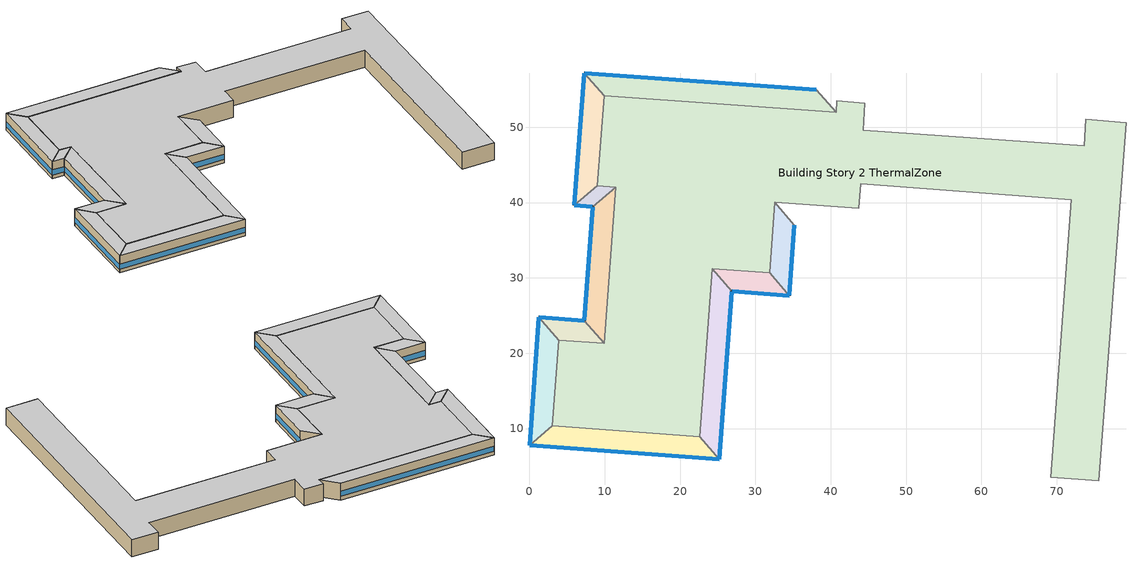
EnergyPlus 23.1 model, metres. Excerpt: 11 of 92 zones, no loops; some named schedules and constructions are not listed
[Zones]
Building Story 2 ThermalZone
 floor adiabatic (Typical Interior Floor): 40.75,51.97 40.81,53.51 44.53,53.15 44.29,49.58 73.63,47.51 73.87,51.05 79.19,50.6 75.6,3.03 69.18,3.5 71.95,40.37 43.95,42.46 43.69,39.23 32.55,40 31.88,30.68 24.27,31.24 22.6,8.92 3.03,10.38 3.87,21.74 9.9,21.3 11.42,42.01 9,42.23 9.9,54.17 z3.6
 wall adiabatic (Typical Interior Wall): 40.81,53.51 40.75,51.97 9.9,54.17 9,42.23 11.42,42.01 9.9,21.3 3.87,21.74 3.03,10.38 22.6,8.92 24.27,31.24 31.88,30.68 32.55,40 43.69,39.23 43.95,42.46 71.95,40.37 69.18,3.5 75.6,3.03 79.19,50.6 73.87,51.05 73.63,47.51 44.29,49.58 44.53,53.15 40.81,53.51 z3.6:7.2
 ceiling adiabatic (Typical Interior Ceiling): 9.9,54.17 9,42.23 11.42,42.01 9.9,21.3 3.87,21.74 3.03,10.38 22.6,8.92 24.27,31.24 31.88,30.68 32.55,40 43.69,39.23 43.95,42.46 71.95,40.37 69.18,3.5 75.6,3.03 79.19,50.6 73.87,51.05 73.63,47.51 44.29,49.58 44.53,53.15 40.81,53.51 40.75,51.97 z7.2
Building Story 2 ThermalZone 13
 floor adiabatic (Typical Interior Ceiling): 35.17,36.98 34.5,27.65 31.88,30.68 32.55,40 z3.6
 wall outside (Typical Insulated Steel Framed Exterior Wall R-20.41): 34.5,27.65 35.17,36.98 z3.6:7.2
 wall adiabatic (Typical Interior Wall): 35.17,36.98 32.55,40 31.88,30.68 34.5,27.65 z3.6:7.2
 window (U 0.48 SHGC 0.40 Dbl Ref-D Clr 6mm/13mm): 34.5,27.68 35.17,36.96 z4.36:5.45
 ceiling adiabatic (Typical Interior Ceiling): 32.55,40 31.88,30.68 34.5,27.65 35.17,36.98 z7.2
Building Story 2 ThermalZone 14
 floor adiabatic (Typical Interior Ceiling): 34.5,27.65 26.88,28.21 24.27,31.24 31.88,30.68 z3.6
 wall outside (Typical Insulated Steel Framed Exterior Wall R-20.41): 26.88,28.21 34.5,27.65 z3.6:7.2
 wall adiabatic (Typical Interior Wall): 34.5,27.65 31.88,30.68 24.27,31.24 26.88,28.21 z3.6:7.2
 window (U 0.48 SHGC 0.40 Dbl Ref-D Clr 6mm/13mm): 26.91,28.21 34.47,27.66 z4.36:5.45
 ceiling adiabatic (Typical Interior Ceiling): 31.88,30.68 24.27,31.24 26.88,28.21 34.5,27.65 z7.2
Building Story 2 ThermalZone 15
 floor adiabatic (Typical Interior Ceiling): 26.88,28.21 25.21,5.89 22.6,8.92 24.27,31.24 z3.6
 wall outside (Typical Insulated Steel Framed Exterior Wall R-20.41): 25.21,5.89 26.88,28.21 z3.6:7.2
 wall adiabatic (Typical Interior Wall): 26.88,28.21 24.27,31.24 22.6,8.92 25.21,5.89 z3.6:7.2
 window (U 0.48 SHGC 0.40 Dbl Ref-D Clr 6mm/13mm): 25.21,5.91 26.88,28.18 z4.36:5.44
 ceiling adiabatic (Typical Interior Ceiling): 24.27,31.24 22.6,8.92 25.21,5.89 26.88,28.21 z7.2
Building Story 2 ThermalZone 16
 floor adiabatic (Typical Interior Ceiling): 25.21,5.89 0,7.77 3.03,10.38 22.6,8.92 z3.6
 wall outside (Typical Insulated Steel Framed Exterior Wall R-20.41): 0,7.77 25.21,5.89 z3.6:7.2
 wall adiabatic (Typical Interior Wall): 25.21,5.89 22.6,8.92 3.03,10.38 0,7.77 z3.6:7.2
 window (U 0.48 SHGC 0.40 Dbl Ref-D Clr 6mm/13mm): 0.03,7.77 25.18,5.89 z4.36:5.44
 ceiling adiabatic (Typical Interior Ceiling): 22.6,8.92 3.03,10.38 0,7.77 25.21,5.89 z7.2
Building Story 2 ThermalZone 17
 floor adiabatic (Typical Interior Ceiling): 0,7.77 1.26,24.77 3.87,21.74 3.03,10.38 z3.6
 wall outside (Typical Insulated Steel Framed Exterior Wall R-20.41): 1.26,24.77 0,7.77 z3.6:7.2
 wall adiabatic (Typical Interior Wall): 0,7.77 3.03,10.38 3.87,21.74 1.26,24.77 z3.6:7.2
 window (U 0.48 SHGC 0.40 Dbl Ref-D Clr 6mm/13mm): 1.25,24.74 0,7.8 z4.36:5.45
 ceiling adiabatic (Typical Interior Ceiling): 3.03,10.38 3.87,21.74 1.26,24.77 0,7.77 z7.2
Building Story 2 ThermalZone 18
 floor adiabatic (Typical Interior Ceiling): 1.26,24.77 7.29,24.32 9.9,21.3 3.87,21.74 z3.6
 wall outside (Typical Insulated Steel Framed Exterior Wall R-20.41): 7.29,24.32 1.26,24.77 z3.6:7.2
 wall adiabatic (Typical Interior Wall): 1.26,24.77 3.87,21.74 9.9,21.3 7.29,24.32 z3.6:7.2
 window (U 0.48 SHGC 0.40 Dbl Ref-D Clr 6mm/13mm): 7.26,24.32 1.28,24.76 z4.36:5.45
 ceiling adiabatic (Typical Interior Ceiling): 3.87,21.74 9.9,21.3 7.29,24.32 1.26,24.77 z7.2
Building Story 2 ThermalZone 19
 floor adiabatic (Typical Interior Ceiling): 7.29,24.32 8.37,39.43 11.42,42.01 9.9,21.3 z3.6
 wall outside (Typical Insulated Steel Framed Exterior Wall R-20.41): 8.37,39.43 7.29,24.32 z3.6:7.2
 wall adiabatic (Typical Interior Wall): 7.29,24.32 9.9,21.3 11.42,42.01 8.37,39.43 z3.6:7.2
 window (U 0.48 SHGC 0.40 Dbl Ref-D Clr 6mm/13mm): 8.37,39.4 7.29,24.35 z4.36:5.45
 ceiling adiabatic (Typical Interior Ceiling): 9.9,21.3 11.42,42.01 8.37,39.43 7.29,24.32 z7.2
Building Story 2 ThermalZone 20
 floor adiabatic (Typical Interior Ceiling): 8.37,39.43 5.95,39.65 9,42.23 11.42,42.01 z3.6
 wall outside (Typical Insulated Steel Framed Exterior Wall R-20.41): 5.95,39.65 8.37,39.43 z3.6:7.2
 wall adiabatic (Typical Interior Wall): 8.37,39.43 11.42,42.01 9,42.23 5.95,39.65 z3.6:7.2
 window (U 0.48 SHGC 0.40 Dbl Ref-D Clr 6mm/13mm): 5.97,39.65 8.35,39.43 z4.36:5.46
 ceiling adiabatic (Typical Interior Ceiling): 11.42,42.01 9,42.23 5.95,39.65 8.37,39.43 z7.2
Building Story 2 ThermalZone 21
 floor adiabatic (Typical Interior Ceiling): 5.95,39.65 7.29,57.2 9.9,54.17 9,42.23 z3.6
 wall outside (Typical Insulated Steel Framed Exterior Wall R-20.41): 7.29,57.2 5.95,39.65 z3.6:7.2
 wall adiabatic (Typical Interior Wall): 5.95,39.65 9,42.23 9.9,54.17 7.29,57.2 z3.6:7.2
 window (U 0.48 SHGC 0.40 Dbl Ref-D Clr 6mm/13mm): 7.28,57.17 5.95,39.67 z4.36:5.45
 ceiling adiabatic (Typical Interior Ceiling): 9,42.23 9.9,54.17 7.29,57.2 5.95,39.65 z7.2
Building Story 2 ThermalZone 22
 floor adiabatic (Typical Interior Ceiling): 7.29,57.2 38.1,54.97 40.75,51.97 9.9,54.17 z3.6
 wall outside (Typical Insulated Steel Framed Exterior Wall R-20.41): 38.1,54.97 7.29,57.2 z3.6:7.2
 wall adiabatic (Typical Interior Wall): 7.29,57.2 9.9,54.17 40.75,51.97 38.1,54.97 z3.6:7.2
 window (U 0.48 SHGC 0.40 Dbl Ref-D Clr 6mm/13mm): 38.08,54.98 7.31,57.19 z4.36:5.44
 ceiling adiabatic (Typical Interior Ceiling): 9.9,54.17 40.75,51.97 38.1,54.97 7.29,57.2 z7.2
[SpaceList]
Story Ground Blended Space Type: Building Story 1 Space 17, Building Story 1 Space 16, Building Story 1 Space 13, Building Story 1 Space, Building Story 1 Space 1, Building Story 1 Space 2, Building Story 1 Space 3, Building Story 1 Space 18, Building Story 1 Space 4, Building Story 1 Space 5, Building Story 1 Space 6, Building Story 1 Space 7, Building Story 1 Space 15, Building Story 1 Space 8, Building Story 1 Space 9, Building Story 1 Space 10, Building Story 1 Space 21, Building Story 1 Space 11, Building Story 1 Space 12, Building Story 1 Space 14, Building Story 1 Space 19, Building Story 1 Space 20, Building Story 1 Space 22
[Lights] Zone or ZoneList or Space or SpaceList=Story Ground Blended Space Type; Design Level Calculation Method=Watts/Area; Return Air Fraction=0; Fraction Visible=0.2; Fraction Replaceable=1
Name | Schedule | Watts per Zone Floor Area {W/m2} | Fraction Radiant
Office OfficeLarge Data Center Lights 1 | OfficeLarge BLDG_LIGHT_SCH_2013 | 0.132749 | 0.7
Office OfficeLarge Main Data Center Lights 1 | OfficeLarge BLDG_LIGHT_SCH_2013 | 0.238666 | 0.7
SecondarySchool Auditorium Lights 1 | SchoolSecondary BLDG_LIGHT_SCH_2013 | 0.820262 | 0.37
SecondarySchool Cafeteria Lights 1 | SchoolSecondary BLDG_LIGHT_SCH_2013 | 0.535655 | 0.37
SecondarySchool ComputerRoom Lights 1 | SchoolSecondary BLDG_LIGHT_CLASSROOM_SCH_2013 | 1.56003 | 0.37
SecondarySchool Gym Lights 1 | SchoolSecondary BLDG_LIGHT_GYM_SCH_2013 | 1.52954 | 0.37
SecondarySchool Kitchen Lights 1 | SchoolSecondary BLDG_LIGHT_SCH_2013 | 0.343842 | 0.37
SecondarySchool Library Lights 1 | SchoolSecondary BLDG_LIGHT_LIBRARY_SCH_2013 | 1.31882 | 0.37
SecondarySchool Lobby Lights 1 | SchoolSecondary BLDG_LIGHT_LOBBYFLR1_SCH_2013 | 0.497551 | 0.37
SecondarySchool Mechanical Lights 1 | SchoolSecondary BLDG_LIGHT_MECHANICAL_SCH_2013 | 0.378666 | 0.37
SecondarySchool Office Lights 1 | SchoolSecondary BLDG_LIGHT_OFFICE_SCH_2013 | 1.55706 | 0.37
SecondarySchool Restroom Lights 1 | SchoolSecondary BLDG_LIGHT_BATH_SCH_2013 | 0.541778 | 0.37
[People] Zone or ZoneList or Space or SpaceList=Story Ground Blended Space Type; Number of People Calculation Method=People/Area; Fraction Radiant=0.3; Activity Level Schedule=SchoolSecondary ACTIVITY_SCH; Enable ASHRAE 55 Comfort Warnings=Yes; Mean Radiant Temperature Calculation Type=ZoneAveraged; Work Efficiency Schedule=Work Efficiency Schedule; Clothing Insulation Schedule=Clothing Schedule; Air Velocity Schedule=Air Velocity Schedule; Thermal Comfort Model 1 Type=Fanger
Name | Number of People Schedule | People per Floor Area {person/m2}
SecondarySchool Auditorium People 1 | SchoolSecondary BLDG_OCC_SCH_Auditorium | 0.1953
SecondarySchool Cafeteria People 1 | SchoolSecondary BLDG_OCC_SCH_Cafeteria | 0.0824085
SecondarySchool ComputerRoom People 1 | SchoolSecondary BLDG_OCC_SCH_Extend | 0.044033
SecondarySchool Gym People 1 | SchoolSecondary BLDG_OCC_SCH_Gym | 0.063731
SecondarySchool Kitchen People 1 | SchoolSecondary BLDG_OCC_SCH | 0.00432787
SecondarySchool Library People 1 | SchoolSecondary BLDG_OCC_SCH | 0.0110825
SecondarySchool Office People 1 | SchoolSecondary BLDG_OCC_SCH_Offices | 0.00701376
[ElectricEquipment] Zone or ZoneList or Space or SpaceList=Story Ground Blended Space Type; Design Level Calculation Method=Watts/Area
Name | Schedule | Watts per Zone Floor Area {W/m2} | Fraction Radiant | Fraction Latent | Fraction Lost
3 Elevator Fans | Elevator Schedule 3 | 0.0377114 | 0.5
3 Elevator Lift Motors | Elevator Schedule 1 | 19.5576 | 0 | 0 | 1
3 Elevator Lights | Elevator Schedule 2 | 0.0394059 | 0.5
Office OfficeLarge Data Center Elec Equip 1 | DataCenter_EQUIP_SCH | 3.23778 | 0.5 | 0 | 0
Office OfficeLarge Main Data Center Elec Equip 1 | DataCenter_EQUIP_SCH | 13.0975 | 0.5 | 0 | 0
SecondarySchool Auditorium Elec Equip 1 | SchoolSecondary BLDG_EQUIP_SCH_2013 | 0.598921 | 0.5 | 0 | 0
SecondarySchool Cafeteria Elec Equip 1 | SchoolSecondary KITCHEN_ELEC_EQUIP_SCH | 5.89221 | 0.5 | 0 | 0
SecondarySchool ComputerRoom Elec Equip 1 | SchoolSecondary BLDG_EQUIP_SCH_2013 | 2.33752 | 0.5 | 0 | 0
SecondarySchool Gym Elec Equip 1 | SchoolSecondary BLDG_EQUIP_SCH_2013 | 0.977208 | 0.5 | 0 | 0
SecondarySchool Kitchen Elec Equip 1 | SchoolSecondary KITCHEN_ELEC_EQUIP_SCH | 5.86805 | 0.3 | 0.25 | 0.2
SecondarySchool Library Elec Equip 1 | SchoolSecondary BLDG_EQUIP_SCH_2013 | 1.03067 | 0.5 | 0 | 0
SecondarySchool Lobby Elec Equip 1; SecondarySchool Restroom Elec Equip 1 | SchoolSecondary BLDG_EQUIP_SCH_2013 | 0.204549 | 0.5 | 0 | 0
SecondarySchool Mechanical Elec Equip 1 | SchoolSecondary BLDG_EQUIP_SCH_2013 | 0.333587 | 0.5 | 0 | 0
SecondarySchool Office Elec Equip 1 | SchoolSecondary BLDG_EQUIP_SCH_2013 | 1.40275 | 0.5 | 0 | 0
[GasEquipment]
SecondarySchool Kitchen Gas Equip 1: Zone or ZoneList or Space or SpaceList=Story Ground Blended Space Type; Schedule=SchoolSecondary KITCHEN_GAS_EQUIP_SCH; Design Level Calculation Method=Watts/Area; Power per Zone Floor Area {W/m2}=44.3139; Fraction Latent=0.1; Fraction Radiant=0.2; Fraction Lost=0.7
[ZoneInfiltration:DesignFlowRate] Zone or ZoneList or Space or SpaceList=Story Ground Blended Space Type; Schedule=Always On Discrete; Design Flow Rate Calculation Method=Flow/ExteriorArea; Constant Term Coefficient=0; Temperature Term Coefficient=0; Velocity Term Coefficient=0.224; Velocity Squared Term Coefficient=0
Name | Flow Rate per Exterior Surface Area {m3/s-m2}
SecondarySchool Auditorium A  - Story Ground Infiltration; SecondarySchool Auditorium C  - Story Ground Infiltration | 2.06687e-05
SecondarySchool Cafeteria A  - Story Ground Infiltration; SecondarySchool Cafeteria C  - Story Ground Infiltration | 1.3082e-05
SecondarySchool ComputerRoom A  - Story Ground Infiltration; SecondarySchool ComputerRoom C  - Story Ground Infiltration | 1.99715e-05
SecondarySchool Gym A  - Story Ground Infiltration; SecondarySchool Gym C  - Story Ground Infiltration | 2.08697e-05
SecondarySchool Gym A end_a - Story Ground Infiltration; SecondarySchool Gym C end_a - Story Ground Infiltration; SecondarySchool Office A end_b - Story Ground Infiltration; SecondarySchool Office C end_b - Story Ground Infiltration | 2.57071e-05
SecondarySchool Gym B end_a - Story Ground Infiltration; SecondarySchool Office B end_b - Story Ground Infiltration | 8.82075e-05
SecondarySchool Kitchen A  - Story Ground Infiltration; SecondarySchool Kitchen C  - Story Ground Infiltration | 4.51102e-06
SecondarySchool Library A  - Story Ground Infiltration; SecondarySchool Library C  - Story Ground Infiltration | 1.7593e-05
SecondarySchool Lobby A  - Story Ground Infiltration; SecondarySchool Lobby C  - Story Ground Infiltration; SecondarySchool Restroom A  - Story Ground Infiltration; SecondarySchool Restroom C  - Story Ground Infiltration | 8.77599e-06
SecondarySchool Mechanical A  - Story Ground Infiltration; SecondarySchool Mechanical C  - Story Ground Infiltration | 1.43122e-05
SecondarySchool Office A  - Story Ground Infiltration; SecondarySchool Office C  - Story Ground Infiltration | 9.41447e-06
[Schedule:Day:Interval]
SchoolSecondary BLDG_LIGHT_SCH_2013 Wknd Day; SchoolSecondary BLDG_LIGHT_SCH_2013 Wknd Day 1; SchoolSecondary BLDG_LIGHT_SCH_2013 Default; SchoolSecondary BLDG_LIGHT_GYM_SCH_2013 Wknd Day 1; SchoolSecondary BLDG_LIGHT_LIBRARY_SCH_2013 Wknd Day; SchoolSecondary BLDG_LIGHT_LIBRARY_SCH_2013 Wknd Day 1; SchoolSecondary BLDG_LIGHT_LIBRARY_SCH_2013 Default; SchoolSecondary BLDG_LIGHT_LOBBYFLR1_SCH_2013 Wknd Day; SchoolSecondary BLDG_LIGHT_LOBBYFLR1_SCH_2013 Wknd Day 1; SchoolSecondary BLDG_LIGHT_LOBBYFLR1_SCH_2013 Default; SchoolSecondary BLDG_LIGHT_MECHANICAL_SCH_2013 Wknd Day; SchoolSecondary BLDG_LIGHT_MECHANICAL_SCH_2013 Wknd Day 1; SchoolSecondary BLDG_LIGHT_MECHANICAL_SCH_2013 Default; SchoolSecondary BLDG_LIGHT_OFFICE_SCH_2013 Wknd Day; SchoolSecondary BLDG_LIGHT_OFFICE_SCH_2013 Wknd Day 1; SchoolSecondary BLDG_LIGHT_OFFICE_SCH_2013 Default; SchoolSecondary BLDG_LIGHT_BATH_SCH_2013 Wknd Day; SchoolSecondary BLDG_LIGHT_BATH_SCH_2013 Wknd Day 1; SchoolSecondary BLDG_LIGHT_BATH_SCH_2013 Default: No, 24:00, 0.1773
SchoolSecondary BLDG_LIGHT_SCH_2013 Wkdy Day; SchoolSecondary BLDG_LIGHT_SCH_2013 Wkdy Day 2; SchoolSecondary BLDG_LIGHT_MECHANICAL_SCH_2013 Wkdy Day; SchoolSecondary BLDG_LIGHT_MECHANICAL_SCH_2013 Wkdy Day 2: No, 07:00, 0.1773, 21:00, 0.9, 24:00, 0.1773
SchoolSecondary BLDG_LIGHT_SCH_2013 Wkdy Day 1; SchoolSecondary BLDG_LIGHT_MECHANICAL_SCH_2013 Wkdy Day 1: No, 08:00, 0.1773, 20:00, 0.5, 24:00, 0.1773
SchoolSecondary BLDG_LIGHT_SCH_2013 Summer Design Day; SchoolSecondary BLDG_LIGHT_LIBRARY_SCH_2013 Summer Design Day; SchoolSecondary BLDG_LIGHT_LOBBYFLR1_SCH_2013 Summer Design Day; SchoolSecondary BLDG_LIGHT_MECHANICAL_SCH_2013 Summer Design Day; SchoolSecondary BLDG_LIGHT_OFFICE_SCH_2013 Summer Design Day; SchoolSecondary BLDG_LIGHT_BATH_SCH_2013 Summer Design Day; 75 space(s) Occ Sch Summer Design Day 3; 75 space(s) Occ Sch Winter Design Day 3; 75 space(s) Occ Sch Summer Design Day 1; 75 space(s) Occ Sch Winter Design Day 1; 75 space(s) Occ Sch Summer Design Day 2; 75 space(s) Occ Sch Winter Design Day 2; DataCenter_EQUIP_SCH Wknd|Wkdy|Hol Day 3; DataCenter_EQUIP_SCH Wknd|Wkdy|Hol Day 7; DataCenter_EQUIP_SCH Wknd|Wkdy|Hol Day 11; DataCenter_EQUIP_SCH Summer Design Day: No, 24:00, 1
SchoolSecondary BLDG_LIGHT_SCH_2013 Winter Design Day; SchoolSecondary BLDG_LIGHT_GYM_SCH_2013 Winter Design Day; SchoolSecondary BLDG_LIGHT_LIBRARY_SCH_2013 Winter Design Day; SchoolSecondary BLDG_LIGHT_LOBBYFLR1_SCH_2013 Winter Design Day; SchoolSecondary BLDG_LIGHT_MECHANICAL_SCH_2013 Winter Design Day; SchoolSecondary BLDG_LIGHT_OFFICE_SCH_2013 Winter Design Day; SchoolSecondary BLDG_LIGHT_BATH_SCH_2013 Winter Design Day; SchoolSecondary BLDG_OCC_SCH_Auditorium Wknd Day; SchoolSecondary BLDG_OCC_SCH_Auditorium Wknd Day 1; SchoolSecondary BLDG_OCC_SCH_Auditorium Default; SchoolSecondary BLDG_OCC_SCH_Auditorium Winter Design Day; SchoolSecondary BLDG_OCC_SCH_Cafeteria Wknd Day; SchoolSecondary BLDG_OCC_SCH_Cafeteria Wknd Day 1; SchoolSecondary BLDG_OCC_SCH_Cafeteria Default; SchoolSecondary BLDG_OCC_SCH_Cafeteria Winter Design Day; SchoolSecondary BLDG_OCC_SCH_Extend Wknd Day; SchoolSecondary BLDG_OCC_SCH_Extend Wknd Day 1; SchoolSecondary BLDG_OCC_SCH_Extend Default; SchoolSecondary BLDG_OCC_SCH_Extend Winter Design Day; SchoolSecondary BLDG_OCC_SCH_Gym Wknd Day; SchoolSecondary BLDG_OCC_SCH_Gym Wknd Day 1; SchoolSecondary BLDG_OCC_SCH_Gym Default; SchoolSecondary BLDG_OCC_SCH_Gym Winter Design Day; SchoolSecondary BLDG_OCC_SCH_Offices Wknd Day; SchoolSecondary BLDG_OCC_SCH_Offices Wknd Day 1; SchoolSecondary BLDG_OCC_SCH_Offices Default; SchoolSecondary BLDG_OCC_SCH_Offices Winter Design Day; Schedule Day 3: No, 24:00, 0
SchoolSecondary BLDG_LIGHT_GYM_SCH_2013 Wkdy Day 1: No, 08:00, 0.1773, 20:00, 0.4899, 21:00, 0.173719, 24:00, 0.1773
SchoolSecondary BLDG_LIGHT_GYM_SCH_2013 Wkdy Day 2: No, 07:00, 0.1773, 08:00, 0.9, 21:00, 0.88182, 24:00, 0.1773
SchoolSecondary BLDG_LIGHT_LIBRARY_SCH_2013 Wkdy Day; SchoolSecondary BLDG_LIGHT_LIBRARY_SCH_2013 Wkdy Day 2: No, 07:00, 0.1773, 08:00, 0.9, 21:00, 0.8325, 24:00, 0.1773
SchoolSecondary BLDG_LIGHT_LIBRARY_SCH_2013 Wkdy Day 1: No, 08:00, 0.1773, 20:00, 0.4625, 21:00, 0.164002, 24:00, 0.1773
SchoolSecondary BLDG_LIGHT_LOBBYFLR1_SCH_2013 Wkdy Day; SchoolSecondary BLDG_LIGHT_LOBBYFLR1_SCH_2013 Wkdy Day 2: No, 07:00, 0.1773, 08:00, 0.9, 21:00, 0.855, 24:00, 0.1773
SchoolSecondary BLDG_LIGHT_LOBBYFLR1_SCH_2013 Wkdy Day 1: No, 08:00, 0.1773, 20:00, 0.475, 21:00, 0.168435, 24:00, 0.1773
SchoolSecondary BLDG_LIGHT_OFFICE_SCH_2013 Wkdy Day; SchoolSecondary BLDG_LIGHT_OFFICE_SCH_2013 Wkdy Day 2: No, 07:00, 0.1773, 08:00, 0.9, 21:00, 0.747958, 24:00, 0.1773
SchoolSecondary BLDG_LIGHT_OFFICE_SCH_2013 Wkdy Day 1: No, 08:00, 0.1773, 20:00, 0.415533, 21:00, 0.147348, 24:00, 0.1773
SchoolSecondary BLDG_LIGHT_BATH_SCH_2013 Wkdy Day; SchoolSecondary BLDG_LIGHT_BATH_SCH_2013 Wkdy Day 2: No, 07:00, 0.1773, 08:00, 0.9, 21:00, 0.594, 24:00, 0.1773
SchoolSecondary BLDG_LIGHT_BATH_SCH_2013 Wkdy Day 1: No, 08:00, 0.1773, 20:00, 0.33, 21:00, 0.117018, 24:00, 0.1773
SchoolSecondary BLDG_OCC_SCH_Auditorium Wkdy|SmrDsn Day; SchoolSecondary BLDG_OCC_SCH_Auditorium Wkdy|SmrDsn Day 2; SchoolSecondary BLDG_OCC_SCH_Auditorium Summer Design Day: No, 08:00, 0, 15:00, 0.25, 20:00, 0.95, 24:00, 0
SchoolSecondary BLDG_OCC_SCH_Auditorium Wkdy|SmrDsn Day 1: No, 08:00, 0, 17:00, 0.15, 19:00, 0.35, 24:00, 0
SchoolSecondary BLDG_OCC_SCH_Cafeteria Wkdy|SmrDsn Day; SchoolSecondary BLDG_OCC_SCH_Cafeteria Wkdy|SmrDsn Day 2; SchoolSecondary BLDG_OCC_SCH_Cafeteria Summer Design Day: No, 09:00, 0, 15:00, 0.95, 20:00, 0.35, 24:00, 0
SchoolSecondary BLDG_OCC_SCH_Cafeteria Wkdy|SmrDsn Day 1: No, 09:00, 0, 17:00, 0.15, 19:00, 0.35, 24:00, 0
SchoolSecondary BLDG_OCC_SCH_Extend Wkdy|SmrDsn Day; SchoolSecondary BLDG_OCC_SCH_Extend Wkdy|SmrDsn Day 2; SchoolSecondary BLDG_OCC_SCH_Extend Summer Design Day: No, 08:00, 0, 21:00, 0.95, 24:00, 0
SchoolSecondary BLDG_OCC_SCH_Extend Wkdy|SmrDsn Day 1: No, 08:00, 0, 21:00, 0.5, 24:00, 0
SchoolSecondary BLDG_OCC_SCH_Gym Wkdy|SmrDsn Day; SchoolSecondary BLDG_OCC_SCH_Gym Wkdy|SmrDsn Day 2; SchoolSecondary BLDG_OCC_SCH_Gym Summer Design Day: No, 08:00, 0, 16:00, 0.35, 21:00, 0.95, 24:00, 0
SchoolSecondary BLDG_OCC_SCH_Gym Wkdy|SmrDsn Day 1: No, 08:00, 0, 21:00, 0.35, 24:00, 0
SchoolSecondary BLDG_OCC_SCH_Offices Wkdy|SmrDsn Day; SchoolSecondary BLDG_OCC_SCH_Offices Wkdy|SmrDsn Day 2; SchoolSecondary BLDG_OCC_SCH_Offices Summer Design Day: No, 08:00, 0, 17:00, 0.95, 21:00, 0.15, 24:00, 0
SchoolSecondary BLDG_OCC_SCH_Offices Wkdy|SmrDsn Day 1: No, 08:00, 0, 17:00, 0.5, 21:00, 0.15, 24:00, 0
75 space(s) Occ Sch Sunday 3; 75 space(s) Occ Sch Sunday 2: No, 05:00, 0, 06:00, 1, 17:00, 0, 18:00, 1, 24:00, 0
75 space(s) Occ Sch Default 3; 75 space(s) Occ Sch Tuesday 19; 75 space(s) Occ Sch Wednesday 19; 75 space(s) Occ Sch Thursday 19; 75 space(s) Occ Sch Friday 19; 75 space(s) Occ Sch Friday 18; 75 space(s) Occ Sch Monday 16; 75 space(s) Occ Sch Tuesday 18; 75 space(s) Occ Sch Wednesday 18; 75 space(s) Occ Sch Thursday 18; 75 space(s) Occ Sch Friday 16; 75 space(s) Occ Sch Monday 14; 75 space(s) Occ Sch Tuesday 16; 75 space(s) Occ Sch Wednesday 16; 75 space(s) Occ Sch Thursday 16; 75 space(s) Occ Sch Monday 13; 75 space(s) Occ Sch Tuesday 15; 75 space(s) Occ Sch Wednesday 15; 75 space(s) Occ Sch Thursday 15; 75 space(s) Occ Sch Friday 15; 75 space(s) Occ Sch Default 2; 75 space(s) Occ Sch Tuesday 14; 75 space(s) Occ Sch Wednesday 14; 75 space(s) Occ Sch Thursday 14; 75 space(s) Occ Sch Friday 14; 75 space(s) Occ Sch Friday 13; 75 space(s) Occ Sch Monday 12; 75 space(s) Occ Sch Tuesday 13; 75 space(s) Occ Sch Wednesday 13; 75 space(s) Occ Sch Thursday 13; 75 space(s) Occ Sch Friday 11; 75 space(s) Occ Sch Monday 10; 75 space(s) Occ Sch Tuesday 11; 75 space(s) Occ Sch Wednesday 11; 75 space(s) Occ Sch Thursday 11; 75 space(s) Occ Sch Monday 9; 75 space(s) Occ Sch Tuesday 10; 75 space(s) Occ Sch Wednesday 10; 75 space(s) Occ Sch Thursday 10; 75 space(s) Occ Sch Friday 10: No, 05:00, 0, 07:00, 1, 08:00, 1, 09:00, 1, 11:00, 0, 13:00, 1, 14:00, 0, 15:00, 1, 16:00, 1, 17:00, 1, 18:00, 1, 19:00, 0, 20:00, 1, 21:00, 1, 22:00, 1, 24:00, 0
75 space(s) Occ Sch Saturday 3; 75 space(s) Occ Sch Saturday 2: No, 05:00, 0, 06:00, 1, 07:00, 0, 08:00, 1, 11:00, 0, 12:00, 1, 16:00, 0, 17:00, 1, 18:00, 0, 19:00, 1, 24:00, 0
75 space(s) Occ Sch Monday 15; 75 space(s) Occ Sch Tuesday 17; 75 space(s) Occ Sch Wednesday 17; 75 space(s) Occ Sch Thursday 17; 75 space(s) Occ Sch Friday 17; 75 space(s) Occ Sch Monday 11; 75 space(s) Occ Sch Tuesday 12; 75 space(s) Occ Sch Wednesday 12; 75 space(s) Occ Sch Thursday 12; 75 space(s) Occ Sch Friday 12: No, 05:00, 0, 07:00, 1, 08:00, 1, 09:00, 1, 11:00, 0, 13:00, 1, 16:00, 0, 17:00, 1, 18:00, 1, 19:00, 1, 20:00, 0, 21:00, 1, 22:00, 1, 24:00, 0
75 space(s) Occ Sch Sunday 1: No, 05:00, 0, 06:00, 0.00706792, 17:00, 0, 18:00, 0.00706792, 24:00, 0
75 space(s) Occ Sch Default 1; 75 space(s) Occ Sch Tuesday 9; 75 space(s) Occ Sch Wednesday 9; 75 space(s) Occ Sch Thursday 9; 75 space(s) Occ Sch Friday 9; 75 space(s) Occ Sch Monday 5; 75 space(s) Occ Sch Tuesday 5; 75 space(s) Occ Sch Wednesday 5; 75 space(s) Occ Sch Thursday 5; 75 space(s) Occ Sch Friday 5: No, 05:00, 0, 07:00, 0.0141358, 08:00, 0.818465, 09:00, 0.132877, 11:00, 0, 13:00, 0.0636112, 14:00, 0, 15:00, 0.148426, 16:00, 0.26434, 17:00, 0.103192, 18:00, 0.0282717, 19:00, 0, 20:00, 0.364704, 21:00, 0.353396, 22:00, 0.00706792, 24:00, 0
75 space(s) Occ Sch Saturday 1: No, 05:00, 0, 06:00, 0.0141358, 07:00, 0, 08:00, 0.0282717, 11:00, 0, 12:00, 0.0282717, 16:00, 0, 17:00, 0.00706792, 18:00, 0, 19:00, 0.00706792, 24:00, 0
75 space(s) Occ Sch Friday 8; 75 space(s) Occ Sch Monday 8; 75 space(s) Occ Sch Tuesday 8; 75 space(s) Occ Sch Wednesday 8; 75 space(s) Occ Sch Thursday 8; 75 space(s) Occ Sch Friday 6; 75 space(s) Occ Sch Monday 6; 75 space(s) Occ Sch Tuesday 6; 75 space(s) Occ Sch Wednesday 6; 75 space(s) Occ Sch Thursday 6: No, 05:00, 0, 07:00, 0.0141358, 08:00, 0.422661, 09:00, 0.13429, 11:00, 0, 13:00, 0.0650248, 14:00, 0, 15:00, 0.148426, 16:00, 0.13005, 17:00, 0.103192, 18:00, 0.0282717, 19:00, 0, 20:00, 0.364704, 21:00, 0.353396, 22:00, 0.00706792, 24:00, 0
75 space(s) Occ Sch Monday 7; 75 space(s) Occ Sch Tuesday 7; 75 space(s) Occ Sch Wednesday 7; 75 space(s) Occ Sch Thursday 7; 75 space(s) Occ Sch Friday 7: No, 05:00, 0, 07:00, 0.0141358, 08:00, 0.350569, 09:00, 0.0212037, 11:00, 0, 13:00, 0.0636112, 16:00, 0, 17:00, 0.00282717, 18:00, 0.0282717, 19:00, 0.165389, 20:00, 0, 21:00, 0.18942, 22:00, 0.00706792, 24:00, 0
DataCenter_EQUIP_SCH Wknd|Wkdy|Hol Day; DataCenter_EQUIP_SCH Wknd|Wkdy|Hol Day 4; DataCenter_EQUIP_SCH Wknd|Wkdy|Hol Day 8; DataCenter_EQUIP_SCH Winter Design Day 11: No, 24:00, 0.25
DataCenter_EQUIP_SCH Wknd|Wkdy|Hol Day 1; DataCenter_EQUIP_SCH Wknd|Wkdy|Hol Day 5; DataCenter_EQUIP_SCH Wknd|Wkdy|Hol Day 9: No, 24:00, 0.5
DataCenter_EQUIP_SCH Wknd|Wkdy|Hol Day 2; DataCenter_EQUIP_SCH Wknd|Wkdy|Hol Day 6; DataCenter_EQUIP_SCH Wknd|Wkdy|Hol Day 10: No, 24:00, 0.75
SchoolSecondary KITCHEN_ELEC_EQUIP_SCH Wknd Day; SchoolSecondary KITCHEN_ELEC_EQUIP_SCH Wknd Day 1; SchoolSecondary KITCHEN_ELEC_EQUIP_SCH Default; SchoolSecondary KITCHEN_ELEC_EQUIP_SCH Winter Design Day: No, 24:00, 0.1
SchoolSecondary KITCHEN_ELEC_EQUIP_SCH Wkdy Day; SchoolSecondary KITCHEN_ELEC_EQUIP_SCH Wkdy Day 1; SchoolSecondary KITCHEN_ELEC_EQUIP_SCH Wkdy Day 2; SchoolSecondary KITCHEN_ELEC_EQUIP_SCH Summer Design Day: No, 08:00, 0.1, 10:00, 0.15, 13:00, 0.25, 15:00, 0.15, 24:00, 0.1
SchoolSecondary KITCHEN_GAS_EQUIP_SCH Wknd Day; SchoolSecondary KITCHEN_GAS_EQUIP_SCH Wknd Day 1; SchoolSecondary KITCHEN_GAS_EQUIP_SCH Default; SchoolSecondary KITCHEN_GAS_EQUIP_SCH Winter Design Day: No, 24:00, 0.02
SchoolSecondary KITCHEN_GAS_EQUIP_SCH Wkdy|SmrDsn Day; SchoolSecondary KITCHEN_GAS_EQUIP_SCH Wkdy|SmrDsn Day 1; SchoolSecondary KITCHEN_GAS_EQUIP_SCH Wkdy|SmrDsn Day 2; SchoolSecondary KITCHEN_GAS_EQUIP_SCH Summer Design Day: No, 08:00, 0.02, 10:00, 0.15, 13:00, 0.2, 15:00, 0.1, 24:00, 0.02
[Schedule:Week:Daily]
SchoolSecondary BLDG_LIGHT_SCH_2013 Week Rule - Jan1-Jun24: SchoolSecondary BLDG_LIGHT_SCH_2013 Wknd Day, SchoolSecondary BLDG_LIGHT_SCH_2013 Wkdy Day, SchoolSecondary BLDG_LIGHT_SCH_2013 Wkdy Day, SchoolSecondary BLDG_LIGHT_SCH_2013 Wkdy Day, SchoolSecondary BLDG_LIGHT_SCH_2013 Wkdy Day, SchoolSecondary BLDG_LIGHT_SCH_2013 Wkdy Day, SchoolSecondary BLDG_LIGHT_SCH_2013 Wknd Day, SchoolSecondary BLDG_LIGHT_SCH_2013 Default, SchoolSecondary BLDG_LIGHT_SCH_2013 Summer Design Day, SchoolSecondary BLDG_LIGHT_SCH_2013 Winter Design Day, SchoolSecondary BLDG_LIGHT_SCH_2013 Default, SchoolSecondary BLDG_LIGHT_SCH_2013 Default
SchoolSecondary BLDG_LIGHT_SCH_2013 Week Rule - Jun25-Jul1: SchoolSecondary BLDG_LIGHT_SCH_2013 Wknd Day, SchoolSecondary BLDG_LIGHT_SCH_2013 Wkdy Day, SchoolSecondary BLDG_LIGHT_SCH_2013 Wkdy Day, SchoolSecondary BLDG_LIGHT_SCH_2013 Wkdy Day, SchoolSecondary BLDG_LIGHT_SCH_2013 Wkdy Day, SchoolSecondary BLDG_LIGHT_SCH_2013 Wkdy Day, SchoolSecondary BLDG_LIGHT_SCH_2013 Wknd Day 1, SchoolSecondary BLDG_LIGHT_SCH_2013 Default, SchoolSecondary BLDG_LIGHT_SCH_2013 Summer Design Day, SchoolSecondary BLDG_LIGHT_SCH_2013 Winter Design Day, SchoolSecondary BLDG_LIGHT_SCH_2013 Default, SchoolSecondary BLDG_LIGHT_SCH_2013 Default
SchoolSecondary BLDG_LIGHT_SCH_2013 Week Rule - Jul2-Aug26: SchoolSecondary BLDG_LIGHT_SCH_2013 Wknd Day 1, SchoolSecondary BLDG_LIGHT_SCH_2013 Wkdy Day 1, SchoolSecondary BLDG_LIGHT_SCH_2013 Wkdy Day 1, SchoolSecondary BLDG_LIGHT_SCH_2013 Wkdy Day 1, SchoolSecondary BLDG_LIGHT_SCH_2013 Wkdy Day 1, SchoolSecondary BLDG_LIGHT_SCH_2013 Wkdy Day 1, SchoolSecondary BLDG_LIGHT_SCH_2013 Wknd Day 1, SchoolSecondary BLDG_LIGHT_SCH_2013 Default, SchoolSecondary BLDG_LIGHT_SCH_2013 Summer Design Day, SchoolSecondary BLDG_LIGHT_SCH_2013 Winter Design Day, SchoolSecondary BLDG_LIGHT_SCH_2013 Default, SchoolSecondary BLDG_LIGHT_SCH_2013 Default
SchoolSecondary BLDG_LIGHT_SCH_2013 Week Rule - Aug27-Sep2: SchoolSecondary BLDG_LIGHT_SCH_2013 Wknd Day 1, SchoolSecondary BLDG_LIGHT_SCH_2013 Wkdy Day 1, SchoolSecondary BLDG_LIGHT_SCH_2013 Wkdy Day 1, SchoolSecondary BLDG_LIGHT_SCH_2013 Wkdy Day 1, SchoolSecondary BLDG_LIGHT_SCH_2013 Wkdy Day 1, SchoolSecondary BLDG_LIGHT_SCH_2013 Wkdy Day 2, SchoolSecondary BLDG_LIGHT_SCH_2013 Default, SchoolSecondary BLDG_LIGHT_SCH_2013 Default, SchoolSecondary BLDG_LIGHT_SCH_2013 Summer Design Day, SchoolSecondary BLDG_LIGHT_SCH_2013 Winter Design Day, SchoolSecondary BLDG_LIGHT_SCH_2013 Default, SchoolSecondary BLDG_LIGHT_SCH_2013 Default
SchoolSecondary BLDG_LIGHT_SCH_2013 Week Rule - Sep3-Dec31: SchoolSecondary BLDG_LIGHT_SCH_2013 Default, SchoolSecondary BLDG_LIGHT_SCH_2013 Wkdy Day 2, SchoolSecondary BLDG_LIGHT_SCH_2013 Wkdy Day 2, SchoolSecondary BLDG_LIGHT_SCH_2013 Wkdy Day 2, SchoolSecondary BLDG_LIGHT_SCH_2013 Wkdy Day 2, SchoolSecondary BLDG_LIGHT_SCH_2013 Wkdy Day 2, SchoolSecondary BLDG_LIGHT_SCH_2013 Default, SchoolSecondary BLDG_LIGHT_SCH_2013 Default, SchoolSecondary BLDG_LIGHT_SCH_2013 Summer Design Day, SchoolSecondary BLDG_LIGHT_SCH_2013 Winter Design Day, SchoolSecondary BLDG_LIGHT_SCH_2013 Default, SchoolSecondary BLDG_LIGHT_SCH_2013 Default
SchoolSecondary BLDG_LIGHT_LIBRARY_SCH_2013 Week Rule - Jan1-Jun24: SchoolSecondary BLDG_LIGHT_LIBRARY_SCH_2013 Wknd Day, SchoolSecondary BLDG_LIGHT_LIBRARY_SCH_2013 Wkdy Day, SchoolSecondary BLDG_LIGHT_LIBRARY_SCH_2013 Wkdy Day, SchoolSecondary BLDG_LIGHT_LIBRARY_SCH_2013 Wkdy Day, SchoolSecondary BLDG_LIGHT_LIBRARY_SCH_2013 Wkdy Day, SchoolSecondary BLDG_LIGHT_LIBRARY_SCH_2013 Wkdy Day, SchoolSecondary BLDG_LIGHT_LIBRARY_SCH_2013 Wknd Day, SchoolSecondary BLDG_LIGHT_LIBRARY_SCH_2013 Default, SchoolSecondary BLDG_LIGHT_LIBRARY_SCH_2013 Summer Design Day, SchoolSecondary BLDG_LIGHT_LIBRARY_SCH_2013 Winter Design Day, SchoolSecondary BLDG_LIGHT_LIBRARY_SCH_2013 Default, SchoolSecondary BLDG_LIGHT_LIBRARY_SCH_2013 Default
SchoolSecondary BLDG_LIGHT_LIBRARY_SCH_2013 Week Rule - Jun25-Jul1: SchoolSecondary BLDG_LIGHT_LIBRARY_SCH_2013 Wknd Day, SchoolSecondary BLDG_LIGHT_LIBRARY_SCH_2013 Wkdy Day, SchoolSecondary BLDG_LIGHT_LIBRARY_SCH_2013 Wkdy Day, SchoolSecondary BLDG_LIGHT_LIBRARY_SCH_2013 Wkdy Day, SchoolSecondary BLDG_LIGHT_LIBRARY_SCH_2013 Wkdy Day, SchoolSecondary BLDG_LIGHT_LIBRARY_SCH_2013 Wkdy Day, SchoolSecondary BLDG_LIGHT_LIBRARY_SCH_2013 Wknd Day 1, SchoolSecondary BLDG_LIGHT_LIBRARY_SCH_2013 Default, SchoolSecondary BLDG_LIGHT_LIBRARY_SCH_2013 Summer Design Day, SchoolSecondary BLDG_LIGHT_LIBRARY_SCH_2013 Winter Design Day, SchoolSecondary BLDG_LIGHT_LIBRARY_SCH_2013 Default, SchoolSecondary BLDG_LIGHT_LIBRARY_SCH_2013 Default
SchoolSecondary BLDG_LIGHT_LIBRARY_SCH_2013 Week Rule - Jul2-Aug26: SchoolSecondary BLDG_LIGHT_LIBRARY_SCH_2013 Wknd Day 1, SchoolSecondary BLDG_LIGHT_LIBRARY_SCH_2013 Wkdy Day 1, SchoolSecondary BLDG_LIGHT_LIBRARY_SCH_2013 Wkdy Day 1, SchoolSecondary BLDG_LIGHT_LIBRARY_SCH_2013 Wkdy Day 1, SchoolSecondary BLDG_LIGHT_LIBRARY_SCH_2013 Wkdy Day 1, SchoolSecondary BLDG_LIGHT_LIBRARY_SCH_2013 Wkdy Day 1, SchoolSecondary BLDG_LIGHT_LIBRARY_SCH_2013 Wknd Day 1, SchoolSecondary BLDG_LIGHT_LIBRARY_SCH_2013 Default, SchoolSecondary BLDG_LIGHT_LIBRARY_SCH_2013 Summer Design Day, SchoolSecondary BLDG_LIGHT_LIBRARY_SCH_2013 Winter Design Day, SchoolSecondary BLDG_LIGHT_LIBRARY_SCH_2013 Default, SchoolSecondary BLDG_LIGHT_LIBRARY_SCH_2013 Default
SchoolSecondary BLDG_LIGHT_LIBRARY_SCH_2013 Week Rule - Aug27-Sep2: SchoolSecondary BLDG_LIGHT_LIBRARY_SCH_2013 Wknd Day 1, SchoolSecondary BLDG_LIGHT_LIBRARY_SCH_2013 Wkdy Day 1, SchoolSecondary BLDG_LIGHT_LIBRARY_SCH_2013 Wkdy Day 1, SchoolSecondary BLDG_LIGHT_LIBRARY_SCH_2013 Wkdy Day 1, SchoolSecondary BLDG_LIGHT_LIBRARY_SCH_2013 Wkdy Day 1, SchoolSecondary BLDG_LIGHT_LIBRARY_SCH_2013 Wkdy Day 2, SchoolSecondary BLDG_LIGHT_LIBRARY_SCH_2013 Default, SchoolSecondary BLDG_LIGHT_LIBRARY_SCH_2013 Default, SchoolSecondary BLDG_LIGHT_LIBRARY_SCH_2013 Summer Design Day, SchoolSecondary BLDG_LIGHT_LIBRARY_SCH_2013 Winter Design Day, SchoolSecondary BLDG_LIGHT_LIBRARY_SCH_2013 Default, SchoolSecondary BLDG_LIGHT_LIBRARY_SCH_2013 Default
SchoolSecondary BLDG_LIGHT_LIBRARY_SCH_2013 Week Rule - Sep3-Dec31: SchoolSecondary BLDG_LIGHT_LIBRARY_SCH_2013 Default, SchoolSecondary BLDG_LIGHT_LIBRARY_SCH_2013 Wkdy Day 2, SchoolSecondary BLDG_LIGHT_LIBRARY_SCH_2013 Wkdy Day 2, SchoolSecondary BLDG_LIGHT_LIBRARY_SCH_2013 Wkdy Day 2, SchoolSecondary BLDG_LIGHT_LIBRARY_SCH_2013 Wkdy Day 2, SchoolSecondary BLDG_LIGHT_LIBRARY_SCH_2013 Wkdy Day 2, SchoolSecondary BLDG_LIGHT_LIBRARY_SCH_2013 Default, SchoolSecondary BLDG_LIGHT_LIBRARY_SCH_2013 Default, SchoolSecondary BLDG_LIGHT_LIBRARY_SCH_2013 Summer Design Day, SchoolSecondary BLDG_LIGHT_LIBRARY_SCH_2013 Winter Design Day, SchoolSecondary BLDG_LIGHT_LIBRARY_SCH_2013 Default, SchoolSecondary BLDG_LIGHT_LIBRARY_SCH_2013 Default
SchoolSecondary BLDG_LIGHT_LOBBYFLR1_SCH_2013 Week Rule - Jan1-Jun24: SchoolSecondary BLDG_LIGHT_LOBBYFLR1_SCH_2013 Wknd Day, SchoolSecondary BLDG_LIGHT_LOBBYFLR1_SCH_2013 Wkdy Day, SchoolSecondary BLDG_LIGHT_LOBBYFLR1_SCH_2013 Wkdy Day, SchoolSecondary BLDG_LIGHT_LOBBYFLR1_SCH_2013 Wkdy Day, SchoolSecondary BLDG_LIGHT_LOBBYFLR1_SCH_2013 Wkdy Day, SchoolSecondary BLDG_LIGHT_LOBBYFLR1_SCH_2013 Wkdy Day, SchoolSecondary BLDG_LIGHT_LOBBYFLR1_SCH_2013 Wknd Day, SchoolSecondary BLDG_LIGHT_LOBBYFLR1_SCH_2013 Default, SchoolSecondary BLDG_LIGHT_LOBBYFLR1_SCH_2013 Summer Design Day, SchoolSecondary BLDG_LIGHT_LOBBYFLR1_SCH_2013 Winter Design Day, SchoolSecondary BLDG_LIGHT_LOBBYFLR1_SCH_2013 Default, SchoolSecondary BLDG_LIGHT_LOBBYFLR1_SCH_2013 Default
SchoolSecondary BLDG_LIGHT_LOBBYFLR1_SCH_2013 Week Rule - Jun25-Jul1: SchoolSecondary BLDG_LIGHT_LOBBYFLR1_SCH_2013 Wknd Day, SchoolSecondary BLDG_LIGHT_LOBBYFLR1_SCH_2013 Wkdy Day, SchoolSecondary BLDG_LIGHT_LOBBYFLR1_SCH_2013 Wkdy Day, SchoolSecondary BLDG_LIGHT_LOBBYFLR1_SCH_2013 Wkdy Day, SchoolSecondary BLDG_LIGHT_LOBBYFLR1_SCH_2013 Wkdy Day, SchoolSecondary BLDG_LIGHT_LOBBYFLR1_SCH_2013 Wkdy Day, SchoolSecondary BLDG_LIGHT_LOBBYFLR1_SCH_2013 Wknd Day 1, SchoolSecondary BLDG_LIGHT_LOBBYFLR1_SCH_2013 Default, SchoolSecondary BLDG_LIGHT_LOBBYFLR1_SCH_2013 Summer Design Day, SchoolSecondary BLDG_LIGHT_LOBBYFLR1_SCH_2013 Winter Design Day, SchoolSecondary BLDG_LIGHT_LOBBYFLR1_SCH_2013 Default, SchoolSecondary BLDG_LIGHT_LOBBYFLR1_SCH_2013 Default
SchoolSecondary BLDG_LIGHT_LOBBYFLR1_SCH_2013 Week Rule - Jul2-Aug26: SchoolSecondary BLDG_LIGHT_LOBBYFLR1_SCH_2013 Wknd Day 1, SchoolSecondary BLDG_LIGHT_LOBBYFLR1_SCH_2013 Wkdy Day 1, SchoolSecondary BLDG_LIGHT_LOBBYFLR1_SCH_2013 Wkdy Day 1, SchoolSecondary BLDG_LIGHT_LOBBYFLR1_SCH_2013 Wkdy Day 1, SchoolSecondary BLDG_LIGHT_LOBBYFLR1_SCH_2013 Wkdy Day 1, SchoolSecondary BLDG_LIGHT_LOBBYFLR1_SCH_2013 Wkdy Day 1, SchoolSecondary BLDG_LIGHT_LOBBYFLR1_SCH_2013 Wknd Day 1, SchoolSecondary BLDG_LIGHT_LOBBYFLR1_SCH_2013 Default, SchoolSecondary BLDG_LIGHT_LOBBYFLR1_SCH_2013 Summer Design Day, SchoolSecondary BLDG_LIGHT_LOBBYFLR1_SCH_2013 Winter Design Day, SchoolSecondary BLDG_LIGHT_LOBBYFLR1_SCH_2013 Default, SchoolSecondary BLDG_LIGHT_LOBBYFLR1_SCH_2013 Default
SchoolSecondary BLDG_LIGHT_LOBBYFLR1_SCH_2013 Week Rule - Aug27-Sep2: SchoolSecondary BLDG_LIGHT_LOBBYFLR1_SCH_2013 Wknd Day 1, SchoolSecondary BLDG_LIGHT_LOBBYFLR1_SCH_2013 Wkdy Day 1, SchoolSecondary BLDG_LIGHT_LOBBYFLR1_SCH_2013 Wkdy Day 1, SchoolSecondary BLDG_LIGHT_LOBBYFLR1_SCH_2013 Wkdy Day 1, SchoolSecondary BLDG_LIGHT_LOBBYFLR1_SCH_2013 Wkdy Day 1, SchoolSecondary BLDG_LIGHT_LOBBYFLR1_SCH_2013 Wkdy Day 2, SchoolSecondary BLDG_LIGHT_LOBBYFLR1_SCH_2013 Default, SchoolSecondary BLDG_LIGHT_LOBBYFLR1_SCH_2013 Default, SchoolSecondary BLDG_LIGHT_LOBBYFLR1_SCH_2013 Summer Design Day, SchoolSecondary BLDG_LIGHT_LOBBYFLR1_SCH_2013 Winter Design Day, SchoolSecondary BLDG_LIGHT_LOBBYFLR1_SCH_2013 Default, SchoolSecondary BLDG_LIGHT_LOBBYFLR1_SCH_2013 Default
SchoolSecondary BLDG_LIGHT_LOBBYFLR1_SCH_2013 Week Rule - Sep3-Dec31: SchoolSecondary BLDG_LIGHT_LOBBYFLR1_SCH_2013 Default, SchoolSecondary BLDG_LIGHT_LOBBYFLR1_SCH_2013 Wkdy Day 2, SchoolSecondary BLDG_LIGHT_LOBBYFLR1_SCH_2013 Wkdy Day 2, SchoolSecondary BLDG_LIGHT_LOBBYFLR1_SCH_2013 Wkdy Day 2, SchoolSecondary BLDG_LIGHT_LOBBYFLR1_SCH_2013 Wkdy Day 2, SchoolSecondary BLDG_LIGHT_LOBBYFLR1_SCH_2013 Wkdy Day 2, SchoolSecondary BLDG_LIGHT_LOBBYFLR1_SCH_2013 Default, SchoolSecondary BLDG_LIGHT_LOBBYFLR1_SCH_2013 Default, SchoolSecondary BLDG_LIGHT_LOBBYFLR1_SCH_2013 Summer Design Day, SchoolSecondary BLDG_LIGHT_LOBBYFLR1_SCH_2013 Winter Design Day, SchoolSecondary BLDG_LIGHT_LOBBYFLR1_SCH_2013 Default, SchoolSecondary BLDG_LIGHT_LOBBYFLR1_SCH_2013 Default
SchoolSecondary BLDG_LIGHT_MECHANICAL_SCH_2013 Week Rule - Jan1-Jun24: SchoolSecondary BLDG_LIGHT_MECHANICAL_SCH_2013 Wknd Day, SchoolSecondary BLDG_LIGHT_MECHANICAL_SCH_2013 Wkdy Day, SchoolSecondary BLDG_LIGHT_MECHANICAL_SCH_2013 Wkdy Day, SchoolSecondary BLDG_LIGHT_MECHANICAL_SCH_2013 Wkdy Day, SchoolSecondary BLDG_LIGHT_MECHANICAL_SCH_2013 Wkdy Day, SchoolSecondary BLDG_LIGHT_MECHANICAL_SCH_2013 Wkdy Day, SchoolSecondary BLDG_LIGHT_MECHANICAL_SCH_2013 Wknd Day, SchoolSecondary BLDG_LIGHT_MECHANICAL_SCH_2013 Default, SchoolSecondary BLDG_LIGHT_MECHANICAL_SCH_2013 Summer Design Day, SchoolSecondary BLDG_LIGHT_MECHANICAL_SCH_2013 Winter Design Day, SchoolSecondary BLDG_LIGHT_MECHANICAL_SCH_2013 Default, SchoolSecondary BLDG_LIGHT_MECHANICAL_SCH_2013 Default
SchoolSecondary BLDG_LIGHT_MECHANICAL_SCH_2013 Week Rule - Jun25-Jul1: SchoolSecondary BLDG_LIGHT_MECHANICAL_SCH_2013 Wknd Day, SchoolSecondary BLDG_LIGHT_MECHANICAL_SCH_2013 Wkdy Day, SchoolSecondary BLDG_LIGHT_MECHANICAL_SCH_2013 Wkdy Day, SchoolSecondary BLDG_LIGHT_MECHANICAL_SCH_2013 Wkdy Day, SchoolSecondary BLDG_LIGHT_MECHANICAL_SCH_2013 Wkdy Day, SchoolSecondary BLDG_LIGHT_MECHANICAL_SCH_2013 Wkdy Day, SchoolSecondary BLDG_LIGHT_MECHANICAL_SCH_2013 Wknd Day 1, SchoolSecondary BLDG_LIGHT_MECHANICAL_SCH_2013 Default, SchoolSecondary BLDG_LIGHT_MECHANICAL_SCH_2013 Summer Design Day, SchoolSecondary BLDG_LIGHT_MECHANICAL_SCH_2013 Winter Design Day, SchoolSecondary BLDG_LIGHT_MECHANICAL_SCH_2013 Default, SchoolSecondary BLDG_LIGHT_MECHANICAL_SCH_2013 Default
SchoolSecondary BLDG_LIGHT_MECHANICAL_SCH_2013 Week Rule - Jul2-Aug26: SchoolSecondary BLDG_LIGHT_MECHANICAL_SCH_2013 Wknd Day 1, SchoolSecondary BLDG_LIGHT_MECHANICAL_SCH_2013 Wkdy Day 1, SchoolSecondary BLDG_LIGHT_MECHANICAL_SCH_2013 Wkdy Day 1, SchoolSecondary BLDG_LIGHT_MECHANICAL_SCH_2013 Wkdy Day 1, SchoolSecondary BLDG_LIGHT_MECHANICAL_SCH_2013 Wkdy Day 1, SchoolSecondary BLDG_LIGHT_MECHANICAL_SCH_2013 Wkdy Day 1, SchoolSecondary BLDG_LIGHT_MECHANICAL_SCH_2013 Wknd Day 1, SchoolSecondary BLDG_LIGHT_MECHANICAL_SCH_2013 Default, SchoolSecondary BLDG_LIGHT_MECHANICAL_SCH_2013 Summer Design Day, SchoolSecondary BLDG_LIGHT_MECHANICAL_SCH_2013 Winter Design Day, SchoolSecondary BLDG_LIGHT_MECHANICAL_SCH_2013 Default, SchoolSecondary BLDG_LIGHT_MECHANICAL_SCH_2013 Default
SchoolSecondary BLDG_LIGHT_MECHANICAL_SCH_2013 Week Rule - Aug27-Sep2: SchoolSecondary BLDG_LIGHT_MECHANICAL_SCH_2013 Wknd Day 1, SchoolSecondary BLDG_LIGHT_MECHANICAL_SCH_2013 Wkdy Day 1, SchoolSecondary BLDG_LIGHT_MECHANICAL_SCH_2013 Wkdy Day 1, SchoolSecondary BLDG_LIGHT_MECHANICAL_SCH_2013 Wkdy Day 1, SchoolSecondary BLDG_LIGHT_MECHANICAL_SCH_2013 Wkdy Day 1, SchoolSecondary BLDG_LIGHT_MECHANICAL_SCH_2013 Wkdy Day 2, SchoolSecondary BLDG_LIGHT_MECHANICAL_SCH_2013 Default, SchoolSecondary BLDG_LIGHT_MECHANICAL_SCH_2013 Default, SchoolSecondary BLDG_LIGHT_MECHANICAL_SCH_2013 Summer Design Day, SchoolSecondary BLDG_LIGHT_MECHANICAL_SCH_2013 Winter Design Day, SchoolSecondary BLDG_LIGHT_MECHANICAL_SCH_2013 Default, SchoolSecondary BLDG_LIGHT_MECHANICAL_SCH_2013 Default
SchoolSecondary BLDG_LIGHT_MECHANICAL_SCH_2013 Week Rule - Sep3-Dec31: SchoolSecondary BLDG_LIGHT_MECHANICAL_SCH_2013 Default, SchoolSecondary BLDG_LIGHT_MECHANICAL_SCH_2013 Wkdy Day 2, SchoolSecondary BLDG_LIGHT_MECHANICAL_SCH_2013 Wkdy Day 2, SchoolSecondary BLDG_LIGHT_MECHANICAL_SCH_2013 Wkdy Day 2, SchoolSecondary BLDG_LIGHT_MECHANICAL_SCH_2013 Wkdy Day 2, SchoolSecondary BLDG_LIGHT_MECHANICAL_SCH_2013 Wkdy Day 2, SchoolSecondary BLDG_LIGHT_MECHANICAL_SCH_2013 Default, SchoolSecondary BLDG_LIGHT_MECHANICAL_SCH_2013 Default, SchoolSecondary BLDG_LIGHT_MECHANICAL_SCH_2013 Summer Design Day, SchoolSecondary BLDG_LIGHT_MECHANICAL_SCH_2013 Winter Design Day, SchoolSecondary BLDG_LIGHT_MECHANICAL_SCH_2013 Default, SchoolSecondary BLDG_LIGHT_MECHANICAL_SCH_2013 Default
SchoolSecondary BLDG_LIGHT_OFFICE_SCH_2013 Week Rule - Jan1-Jun24: SchoolSecondary BLDG_LIGHT_OFFICE_SCH_2013 Wknd Day, SchoolSecondary BLDG_LIGHT_OFFICE_SCH_2013 Wkdy Day, SchoolSecondary BLDG_LIGHT_OFFICE_SCH_2013 Wkdy Day, SchoolSecondary BLDG_LIGHT_OFFICE_SCH_2013 Wkdy Day, SchoolSecondary BLDG_LIGHT_OFFICE_SCH_2013 Wkdy Day, SchoolSecondary BLDG_LIGHT_OFFICE_SCH_2013 Wkdy Day, SchoolSecondary BLDG_LIGHT_OFFICE_SCH_2013 Wknd Day, SchoolSecondary BLDG_LIGHT_OFFICE_SCH_2013 Default, SchoolSecondary BLDG_LIGHT_OFFICE_SCH_2013 Summer Design Day, SchoolSecondary BLDG_LIGHT_OFFICE_SCH_2013 Winter Design Day, SchoolSecondary BLDG_LIGHT_OFFICE_SCH_2013 Default, SchoolSecondary BLDG_LIGHT_OFFICE_SCH_2013 Default
SchoolSecondary BLDG_LIGHT_OFFICE_SCH_2013 Week Rule - Jun25-Jul1: SchoolSecondary BLDG_LIGHT_OFFICE_SCH_2013 Wknd Day, SchoolSecondary BLDG_LIGHT_OFFICE_SCH_2013 Wkdy Day, SchoolSecondary BLDG_LIGHT_OFFICE_SCH_2013 Wkdy Day, SchoolSecondary BLDG_LIGHT_OFFICE_SCH_2013 Wkdy Day, SchoolSecondary BLDG_LIGHT_OFFICE_SCH_2013 Wkdy Day, SchoolSecondary BLDG_LIGHT_OFFICE_SCH_2013 Wkdy Day, SchoolSecondary BLDG_LIGHT_OFFICE_SCH_2013 Wknd Day 1, SchoolSecondary BLDG_LIGHT_OFFICE_SCH_2013 Default, SchoolSecondary BLDG_LIGHT_OFFICE_SCH_2013 Summer Design Day, SchoolSecondary BLDG_LIGHT_OFFICE_SCH_2013 Winter Design Day, SchoolSecondary BLDG_LIGHT_OFFICE_SCH_2013 Default, SchoolSecondary BLDG_LIGHT_OFFICE_SCH_2013 Default
SchoolSecondary BLDG_LIGHT_OFFICE_SCH_2013 Week Rule - Jul2-Aug26: SchoolSecondary BLDG_LIGHT_OFFICE_SCH_2013 Wknd Day 1, SchoolSecondary BLDG_LIGHT_OFFICE_SCH_2013 Wkdy Day 1, SchoolSecondary BLDG_LIGHT_OFFICE_SCH_2013 Wkdy Day 1, SchoolSecondary BLDG_LIGHT_OFFICE_SCH_2013 Wkdy Day 1, SchoolSecondary BLDG_LIGHT_OFFICE_SCH_2013 Wkdy Day 1, SchoolSecondary BLDG_LIGHT_OFFICE_SCH_2013 Wkdy Day 1, SchoolSecondary BLDG_LIGHT_OFFICE_SCH_2013 Wknd Day 1, SchoolSecondary BLDG_LIGHT_OFFICE_SCH_2013 Default, SchoolSecondary BLDG_LIGHT_OFFICE_SCH_2013 Summer Design Day, SchoolSecondary BLDG_LIGHT_OFFICE_SCH_2013 Winter Design Day, SchoolSecondary BLDG_LIGHT_OFFICE_SCH_2013 Default, SchoolSecondary BLDG_LIGHT_OFFICE_SCH_2013 Default
SchoolSecondary BLDG_LIGHT_OFFICE_SCH_2013 Week Rule - Aug27-Sep2: SchoolSecondary BLDG_LIGHT_OFFICE_SCH_2013 Wknd Day 1, SchoolSecondary BLDG_LIGHT_OFFICE_SCH_2013 Wkdy Day 1, SchoolSecondary BLDG_LIGHT_OFFICE_SCH_2013 Wkdy Day 1, SchoolSecondary BLDG_LIGHT_OFFICE_SCH_2013 Wkdy Day 1, SchoolSecondary BLDG_LIGHT_OFFICE_SCH_2013 Wkdy Day 1, SchoolSecondary BLDG_LIGHT_OFFICE_SCH_2013 Wkdy Day 2, SchoolSecondary BLDG_LIGHT_OFFICE_SCH_2013 Default, SchoolSecondary BLDG_LIGHT_OFFICE_SCH_2013 Default, SchoolSecondary BLDG_LIGHT_OFFICE_SCH_2013 Summer Design Day, SchoolSecondary BLDG_LIGHT_OFFICE_SCH_2013 Winter Design Day, SchoolSecondary BLDG_LIGHT_OFFICE_SCH_2013 Default, SchoolSecondary BLDG_LIGHT_OFFICE_SCH_2013 Default
SchoolSecondary BLDG_LIGHT_OFFICE_SCH_2013 Week Rule - Sep3-Dec31: SchoolSecondary BLDG_LIGHT_OFFICE_SCH_2013 Default, SchoolSecondary BLDG_LIGHT_OFFICE_SCH_2013 Wkdy Day 2, SchoolSecondary BLDG_LIGHT_OFFICE_SCH_2013 Wkdy Day 2, SchoolSecondary BLDG_LIGHT_OFFICE_SCH_2013 Wkdy Day 2, SchoolSecondary BLDG_LIGHT_OFFICE_SCH_2013 Wkdy Day 2, SchoolSecondary BLDG_LIGHT_OFFICE_SCH_2013 Wkdy Day 2, SchoolSecondary BLDG_LIGHT_OFFICE_SCH_2013 Default, SchoolSecondary BLDG_LIGHT_OFFICE_SCH_2013 Default, SchoolSecondary BLDG_LIGHT_OFFICE_SCH_2013 Summer Design Day, SchoolSecondary BLDG_LIGHT_OFFICE_SCH_2013 Winter Design Day, SchoolSecondary BLDG_LIGHT_OFFICE_SCH_2013 Default, SchoolSecondary BLDG_LIGHT_OFFICE_SCH_2013 Default
SchoolSecondary BLDG_LIGHT_BATH_SCH_2013 Week Rule - Jan1-Jun24: SchoolSecondary BLDG_LIGHT_BATH_SCH_2013 Wknd Day, SchoolSecondary BLDG_LIGHT_BATH_SCH_2013 Wkdy Day, SchoolSecondary BLDG_LIGHT_BATH_SCH_2013 Wkdy Day, SchoolSecondary BLDG_LIGHT_BATH_SCH_2013 Wkdy Day, SchoolSecondary BLDG_LIGHT_BATH_SCH_2013 Wkdy Day, SchoolSecondary BLDG_LIGHT_BATH_SCH_2013 Wkdy Day, SchoolSecondary BLDG_LIGHT_BATH_SCH_2013 Wknd Day, SchoolSecondary BLDG_LIGHT_BATH_SCH_2013 Default, SchoolSecondary BLDG_LIGHT_BATH_SCH_2013 Summer Design Day, SchoolSecondary BLDG_LIGHT_BATH_SCH_2013 Winter Design Day, SchoolSecondary BLDG_LIGHT_BATH_SCH_2013 Default, SchoolSecondary BLDG_LIGHT_BATH_SCH_2013 Default
